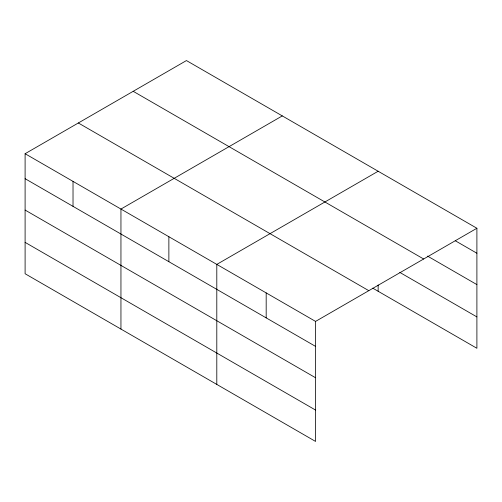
<?xml version="1.0" encoding="UTF-8"?>
<svg xmlns="http://www.w3.org/2000/svg" width="502" height="502" viewBox="0 0 502 502"><rect width="100%" height="100%" fill="white"/><g stroke="black" fill="none" stroke-linecap="round" stroke-linejoin="round"><path stroke-width="0.75" d="M372.748 288.148L476.9 348.281L476.9 228.259L186.443 60.566L25.1 153.719L25.1 273.741L315.557 441.434L315.557 321.412L25.1 153.719M282.293 115.906L120.951 209.058L120.951 329.074M378.144 171.245L216.801 264.397L216.801 384.413M315.557 321.412L476.9 228.259M455.258 240.74L476.9 253.234M427.522 256.089L476.9 284.603M133.199 91.308L423.657 259.001M399.793 272.398L476.9 316.913M78.343 122.984L368.801 290.671M25.1 178.693L315.557 346.386M25.1 210.062L315.557 377.749M25.1 242.372L315.557 410.065M378.144 284.992L378.144 291.26M266.179 292.904L266.179 317.879M168.873 236.731L168.873 261.705M73.022 181.391L73.022 206.366"/></g></svg>
